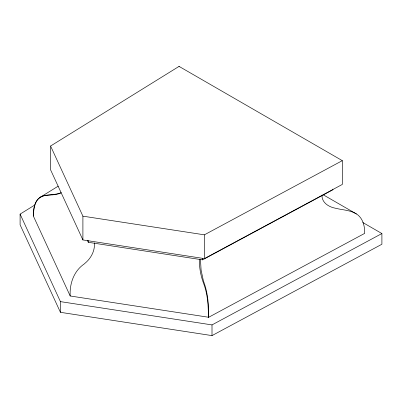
<?xml version="1.0" encoding="UTF-8"?>
<svg xmlns="http://www.w3.org/2000/svg" width="402" height="402" viewBox="0 0 402 402"><rect width="100%" height="100%" fill="white"/><g stroke="black" fill="none" stroke-linecap="round" stroke-linejoin="round"><path stroke-width="0.6" d="M321.997 195.055C321.535 202.492 328.756 206.99 335.223 208.176A45.733 37.336 1.8 0 0 336.479 208.477C342.976 210 350.021 210.186 355.921 213.638C362.77 217.497 364.885 226.05 364.694 233.371L208.688 317.263L70.199 295.988C69.471 283.827 73.807 271.054 84.169 264.008A53.255 30.748 -60 0 0 85.058 263.215C91.068 258.27 95.073 250.702 94.415 242.788M200.477 259.652L201.09 270.059L203.161 279.777A43.155 8.542 81.8 0 0 203.955 282.41C207.98 293.55 208.749 305.515 208.688 317.263M70.199 295.988L33.351 216.03C33.441 209.532 34.009 201.291 40.084 197.377L58.23 186.141M43.341 195.96C35.105 198.091 33.316 208.603 33.567 215.894L33.351 216.03M50.577 146.026L179.056 66.395L342.313 160.649L342.313 184.433L204.387 258.607L82.902 239.944L50.577 169.81L50.577 146.026L82.902 216.165L82.902 239.944M362.82 222.527L381.9 233.547L381.9 244.24L212.005 335.605L60.431 312.319L20.1 224.813L20.1 214.12L34.678 205.085M40.089 197.382L43.13 195.91L46.436 195.126M61.3 192.724L58.752 193.789L55.471 194.508A43.155 34.18 23.4 0 1 52.29 194.844M82.902 216.165L204.387 234.828L342.313 160.649M87.314 240.235L88.264 242.3L202.568 259.858L332.866 189.784L332.866 189.106M20.1 214.12L60.431 301.626L212.005 324.911L381.9 233.547M60.742 192.905C55.22 194.98 49.185 194.342 43.537 195.905M46.632 195.307L52.29 194.849M323.253 194.799L356.378 213.924M208.382 317.213C208.392 305.771 207.693 294.068 203.543 283.279C200.749 275.702 199.241 267.647 199.397 259.556M212.005 324.911L212.005 335.605M204.387 234.828L204.387 258.607M202.568 258.285L202.568 259.858M179.056 66.395L179.056 66.767M88.264 240.597L88.264 242.3M60.431 301.626L60.431 312.319"/></g></svg>
